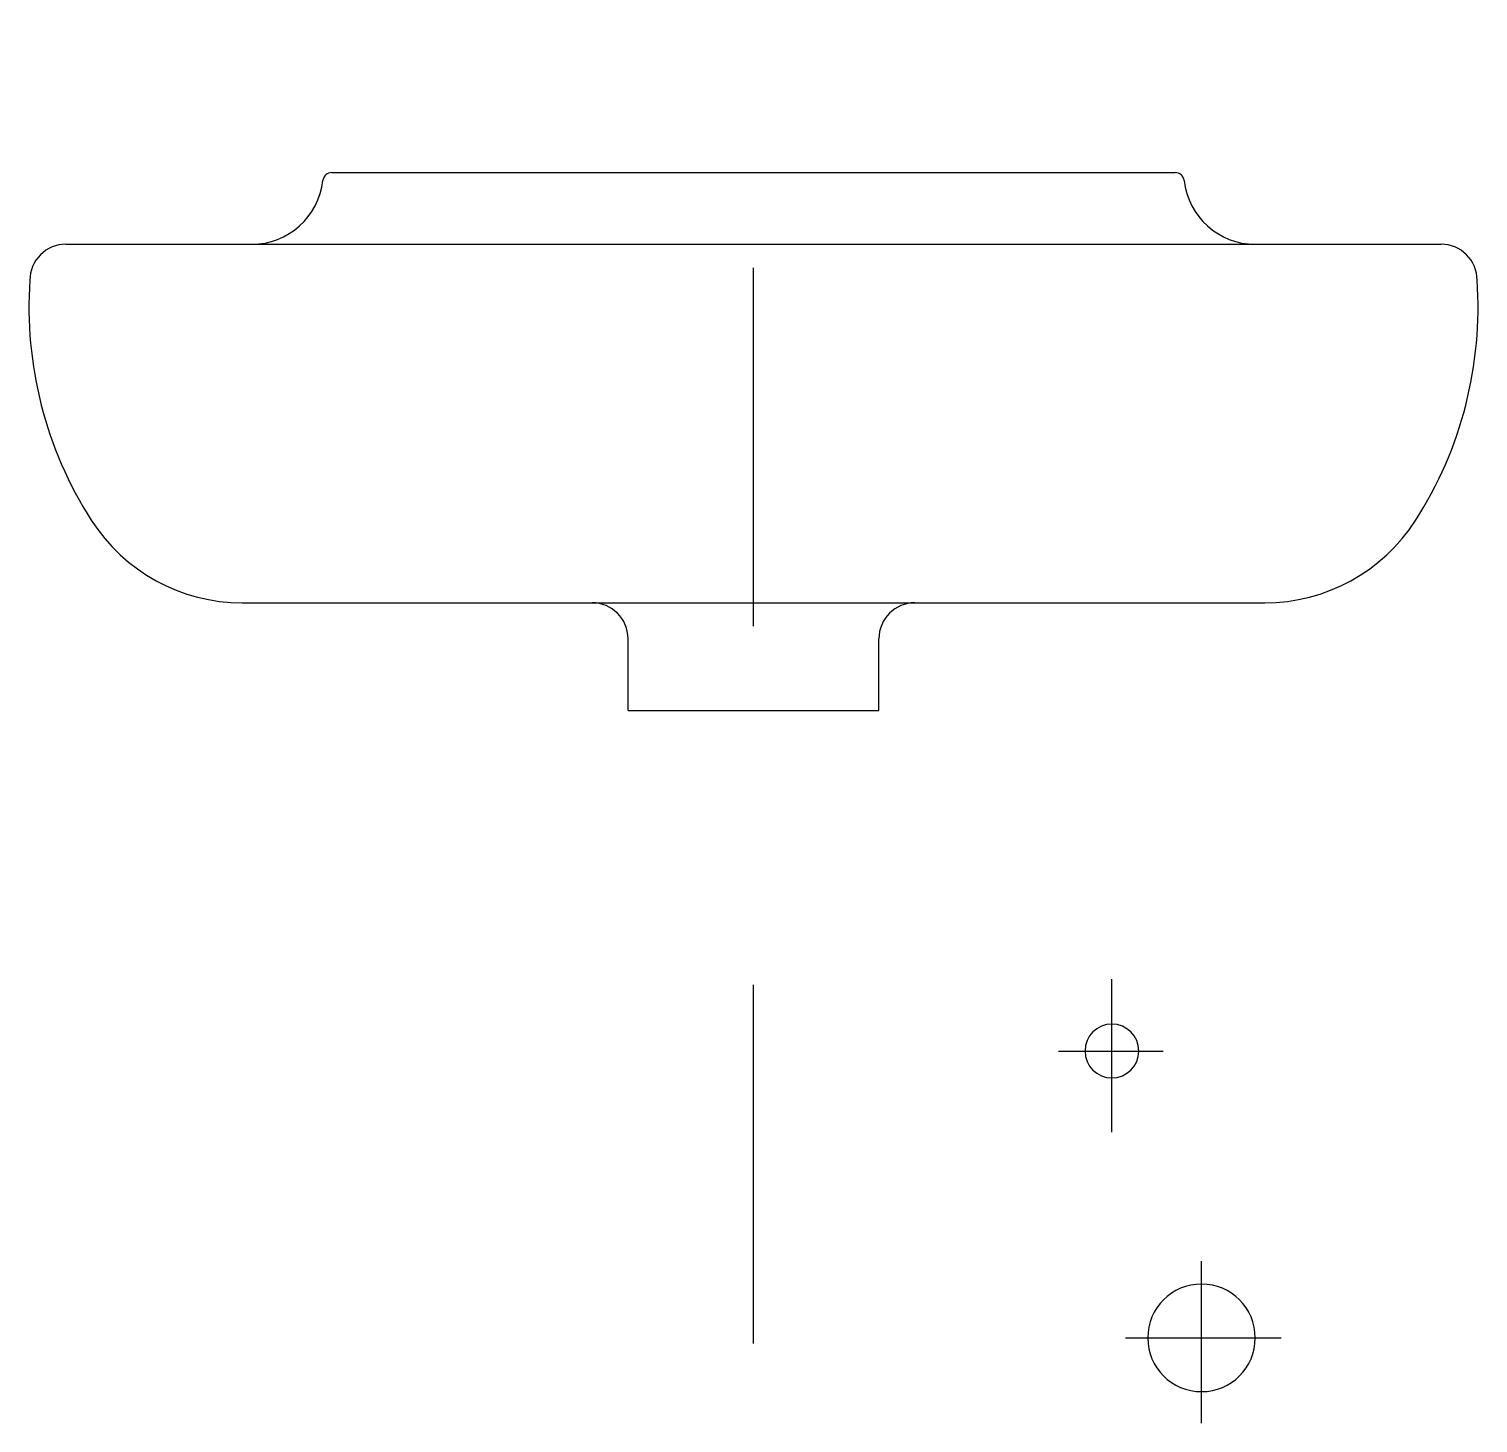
# Model space of a CAD drawing. Extents: x -992.482 to -992.077, y 894.866 to 895.255.
import ezdxf

# ---------------------------------------------------------------- set-up
doc = ezdxf.new("R2010")
doc.units = 0
doc.header["$LTSCALE"] = 0.2
doc.header["$MEASUREMENT"] = 0
doc.linetypes.add('AXES', pattern=[0.54, 0.3, -0.08, 0.08, -0.08])
doc.linetypes.add('CONTINU', pattern=[0])
doc.layers.get('0').update_dxf_attribs({"linetype": 'CONTINUOUS'})
doc.layers.add('DECA_EIXOS', color=5, linetype='AXES')

msp = doc.modelspace()

# ---------------------------------------------------------------- linework, layer by layer
at = {"linetype": 'CONTINU'}
for points in [[(-992.39705, 895.21515, 0.381941), (-992.39954, 895.21293)], [(-992.15929, 895.21293, 0.38196), (-992.16178, 895.21515)], [(-992.41942, 895.19515, 0.381968), (-992.39954, 895.21293)], [(-992.15929, 895.21293, 0.381966), (-992.13942, 895.19515)], [(-992.47129, 895.19515, 0.414216), (-992.48129, 895.18515)], [(-992.07754, 895.18515, 0.414215), (-992.08754, 895.19515)], [(-992.48129, 895.18515, 0.161288), (-992.46417, 895.11821)], [(-992.0947, 895.11815, 0.161747), (-992.07754, 895.18515)], [(-992.46417, 895.11821, 0.255808), (-992.42205, 895.09515)], [(-992.13678, 895.09515, 0.255407), (-992.0947, 895.11815)], [(-992.31442, 895.08515, 0.414212), (-992.32442, 895.09515)], [(-992.23442, 895.09515, 0.414213), (-992.24442, 895.08515)], [(-992.17942, 894.97765, 1), (-992.17942, 894.96265)], [(-992.17942, 894.96265, 1), (-992.17942, 894.97765)], [(-992.15442, 894.90515, 1), (-992.15442, 894.87515)], [(-992.15442, 894.87515, 1), (-992.15442, 894.90515)]]:
    msp.add_lwpolyline(points, format="xyb", dxfattribs=at)
for points in [[(-992.39705, 895.21515), (-992.16178, 895.21515)], [(-992.47129, 895.19515), (-992.08754, 895.19515)], [(-992.42205, 895.09515), (-992.13678, 895.09515)], [(-992.31442, 895.06515), (-992.31442, 895.08515)], [(-992.24442, 895.06515), (-992.24442, 895.08515)], [(-992.31442, 895.06515), (-992.24442, 895.06515)]]:
    msp.add_lwpolyline(points, dxfattribs=at)
at = {"layer": 'DECA_EIXOS'}
for points in [[(-992.27942, 894.88862), (-992.27942, 895.25519)], [(-992.17942, 894.94754), (-992.17942, 894.99015)], [(-992.19435, 894.97015), (-992.16513, 894.97015)], [(-992.15442, 894.8664), (-992.15442, 894.91152)], [(-992.17567, 894.89015), (-992.13215, 894.89015)]]:
    msp.add_lwpolyline(points, dxfattribs=at)

doc.saveas('drawing.dxf')
